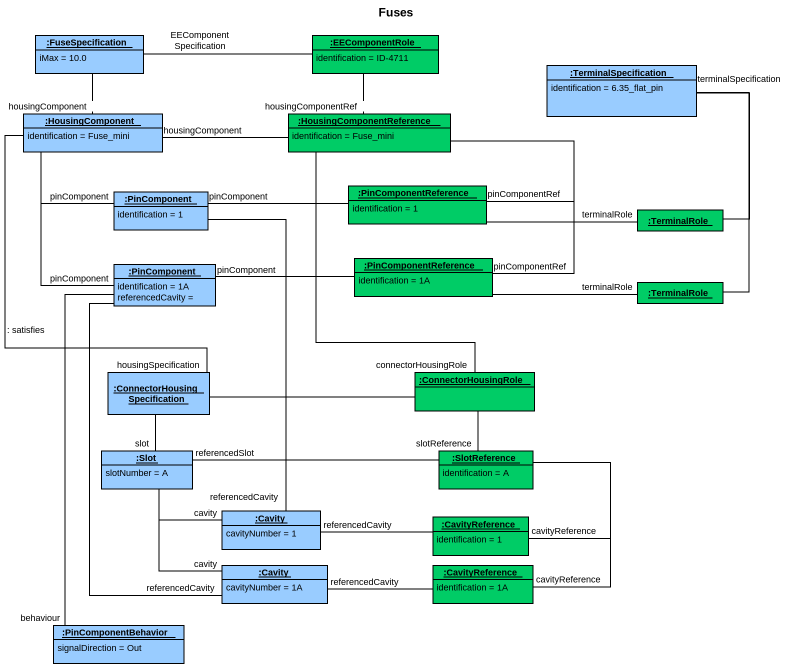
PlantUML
@startuml
title Fuses
hide circle
hide empty members
object ":FuseSpecification" as FuseSpecification #99CCFF {
  iMax = 10.0
}
object ":EEComponentRole" as EEComponentRole #00CC66 {
  identification = ID-4711
}
object ":TerminalSpecification" as TerminalSpecification #99CCFF {
  identification = 6.35_flat_pin
}
object ":HousingComponent" as HousingComponent #99CCFF {
  identification = Fuse_mini
}
object ":HousingComponentReference" as HousingComponentReference #00CC66 {
  identification = Fuse_mini
}
object ":PinComponent" as PinComponent #99CCFF {
  identification = 1
}
object ":PinComponentReference" as PinComponentReference #00CC66 {
  identification = 1
}
object ":TerminalRole" as TerminalRole #00CC66
object ":PinComponent" as PinComponent_2 #99CCFF {
  identification = 1A
  referencedCavity =
}
object ":PinComponentReference" as PinComponentReference_2 #00CC66 {
  identification = 1A
}
object ":TerminalRole" as TerminalRole_2 #00CC66
object ":ConnectorHousingSpecification" as ConnectorHousingSpecificatio #99CCFF
object ":ConnectorHousingRole" as ConnectorHousingRole #00CC66
object ":Slot" as Slot #99CCFF {
  slotNumber = A
}
object ":SlotReference" as SlotReference #00CC66 {
  identification = A
}
object ":Cavity" as Cavity #99CCFF {
  cavityNumber = 1
}
object ":CavityReference" as CavityReference #00CC66 {
  identification = 1
}
object ":Cavity" as Cavity_2 #99CCFF {
  cavityNumber = 1A
}
object ":CavityReference" as CavityReference_2 #00CC66 {
  identification = 1A
}
object ":PinComponentBehavior" as PinComponentBehavior #99CCFF {
  signalDirection = Out
}
EEComponentRole -left- FuseSpecification : EEComponentSpecification
TerminalSpecification -- TerminalRole : terminalSpecification
HousingComponent -up- FuseSpecification : housingComponent
HousingComponentReference -up- EEComponentRole : housingComponentRef
HousingComponentReference -left- HousingComponent : housingComponent
HousingComponentReference -- ConnectorHousingRole : connectorHousingRole
PinComponent -up- HousingComponent : pinComponent
PinComponent -- Cavity : referencedCavity
PinComponentReference -up- HousingComponentReference : pinComponentRef
PinComponentReference -left- PinComponent : pinComponent
PinComponentReference -right- TerminalRole : terminalRole
PinComponent_2 -up- HousingComponent : pinComponent
PinComponent_2 -- Cavity_2 : referencedCavity
PinComponentReference_2 -up- HousingComponentReference : pinComponentRef
PinComponentReference_2 -left- PinComponent_2 : pinComponent
PinComponentReference_2 -right- TerminalRole_2 : terminalRole
TerminalRole_2 -up- TerminalSpecification
ConnectorHousingSpecificatio -up- HousingComponent : : satisfies\nhousingSpecification
ConnectorHousingRole -left- ConnectorHousingSpecificatio
Slot -up- ConnectorHousingSpecificatio : slot
SlotReference -up- ConnectorHousingRole : slotReference
SlotReference -left- Slot : referencedSlot
Cavity -left- Slot : cavity
CavityReference -up- SlotReference : cavityReference
CavityReference -left- Cavity : referencedCavity
Cavity_2 -up- Slot : cavity
CavityReference_2 -up- SlotReference : cavityReference
CavityReference_2 -left- Cavity_2 : referencedCavity
PinComponentBehavior -up- PinComponent_2 : behaviour
@enduml
